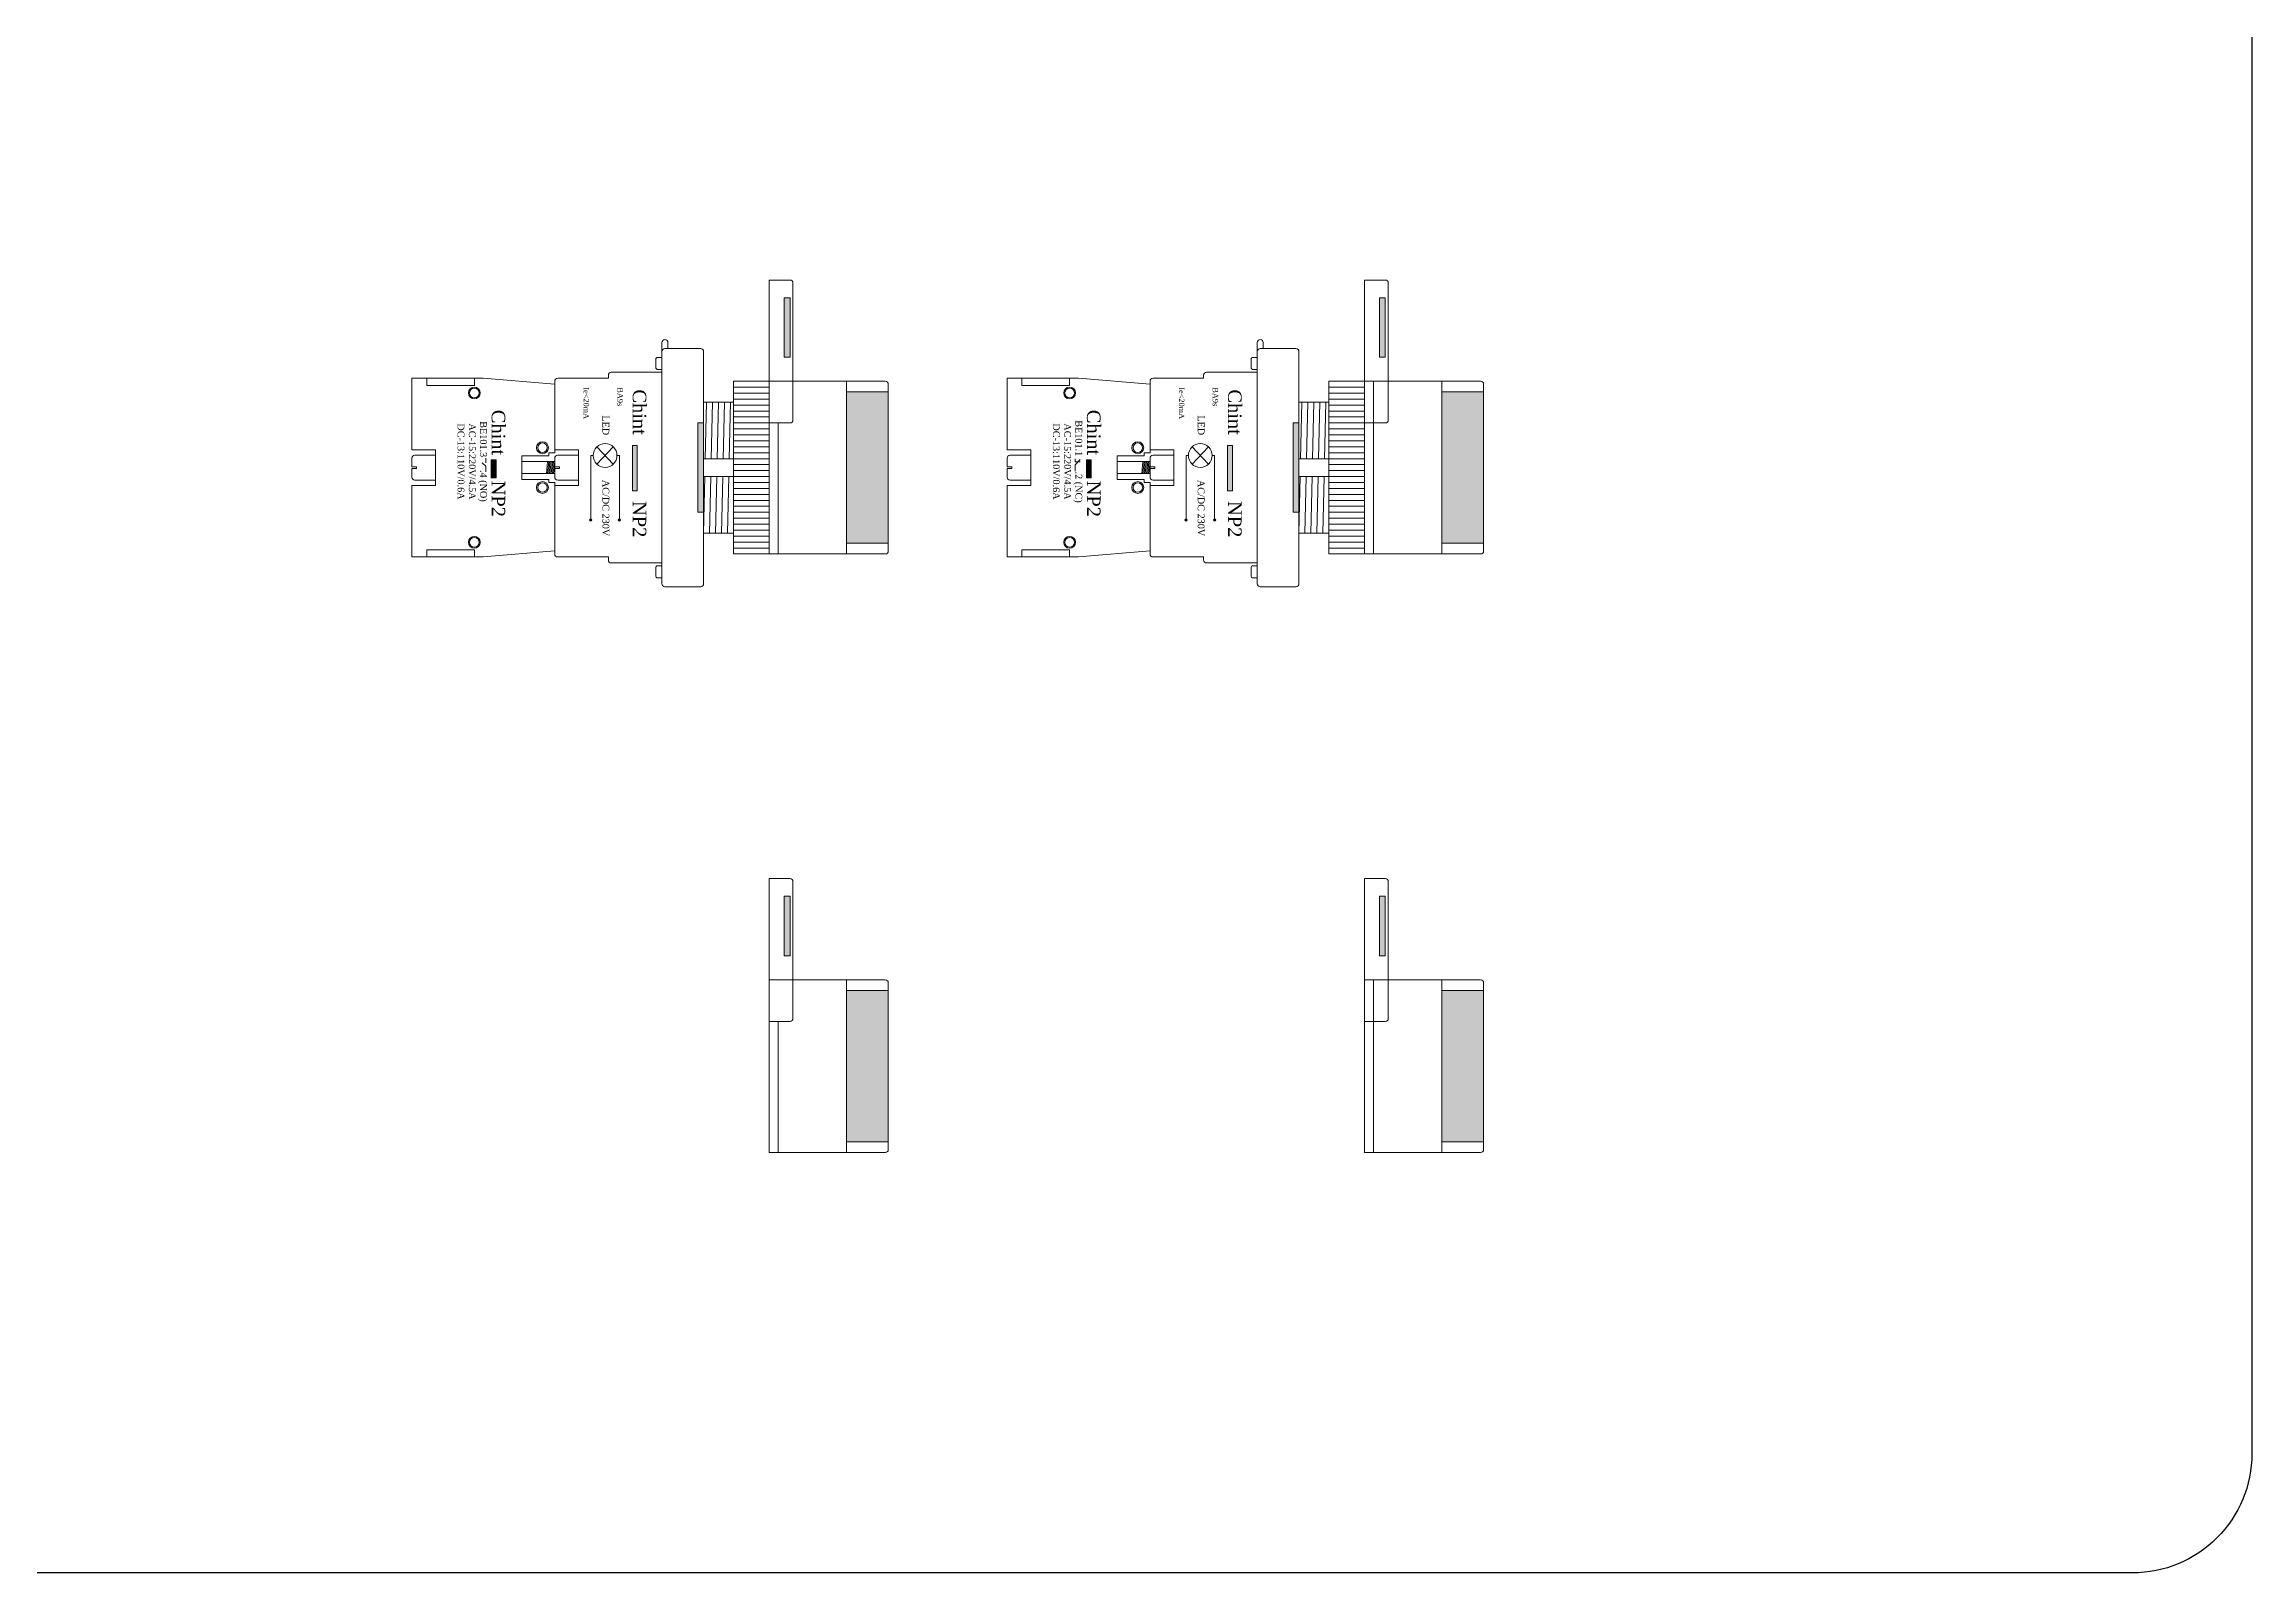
# Model space of a CAD drawing. Header units: millimetres. Extents: x 11159 to 13159, y 87995 to 88515.
# Drawn here: x 12788.6 to 13159.2, y 87994.7 to 88251.4 of the extents above; entities that cross this region are included whole.
import ezdxf

# ---------------------------------------------------------------- set-up
doc = ezdxf.new("R2010")
doc.units = ezdxf.units.MM
doc.layers.add('1-EMC-ACESS', color=4, linetype='Continuous')
doc.styles.add('arial', font='arial.ttf')

# ---------------------------------------------------------------- blocks, each defined once
blk = doc.blocks.new('NBCD')
at = {"lineweight": 9}
h = blk.add_hatch(color=7, dxfattribs=at)
h.set_gradient(color1=(168, 174, 189), color2=(174, 179, 194), one_color=1, tint=0.72, name='CYLINDER')
h.paths.add_polyline_path([(89209.93, 43562.27), (89210.93, 43562.27), (89210.93, 43572.27), (89209.93, 43572.27)])
h = blk.add_hatch(color=7, dxfattribs=at)
h.set_gradient(color1=(40, 242, 13), color2=(36, 223, 12), one_color=1, tint=0.46, name='HEMISPHERICAL')
h.paths.add_polyline_path([(89220.43, 43556.44), (89227.43, 43556.44), (89227.43, 43531.04), (89220.43, 43531.04)])
h = blk.add_hatch(color=7, dxfattribs=at)
h.set_gradient(color1=(255, 255, 255), color2=(237, 237, 237), one_color=1, tint=0.93, name='INVCYLINDER')
h.paths.add_polyline_path([(89195.43, 43536.24), (89196.43, 43536.24), (89196.43, 43551.24), (89195.43, 43551.24)])
h = blk.add_hatch(color=7, dxfattribs=at)
h.set_gradient(color1=(255, 255, 255), color2=(237, 237, 237), one_color=1, tint=0.93, name='INVCYLINDER')
h.paths.add_polyline_path([(89184.46, 43547.46), (89184.46, 43539.83), (89185.26, 43539.83), (89185.26, 43547.46)])
h = blk.add_hatch(color=7, dxfattribs=at)
h.set_gradient(color1=(255, 255, 255), color2=(237, 237, 237), one_color=1, tint=0.93, name='INVCYLINDER')
h.paths.add_polyline_path([(89160.77, 43545.03), (89160.77, 43542.03), (89161.57, 43542.03), (89161.57, 43545.03)])
h = blk.add_hatch(color=7, dxfattribs=at)
h.set_gradient(color1=(255, 255, 255), one_color=1, tint=1, name='INVCYLINDER')
edge = h.paths.add_edge_path()
edge.add_arc((89177.48, 43534.96), 0.2, 0, 360)
h = blk.add_hatch(color=7, dxfattribs=at)
h.set_gradient(color1=(255, 255, 255), one_color=1, tint=1, name='INVCYLINDER')
edge = h.paths.add_edge_path()
edge.add_arc((89182.28, 43534.96), 0.2, 0, 360)
at = {"color": 7, "lineweight": 9}
for p, q in [((89189.43, 43563.28), (89189.43, 43564.74)), ((89189.93, 43565.24), (89189.93, 43565.24)), ((89190.43, 43564.74), (89190.43, 43563.74)), ((89149.93, 43558.74), (89149.93, 43557.54)), ((89149.93, 43557.54), (89157.93, 43557.54)), ((89157.93, 43557.54), (89157.93, 43558.74)), ((89171.43, 43557.74), (89159.43, 43558.74)), ((89180.43, 43559.24), (89180.43, 43558.74)), ((89189.43, 43559.74), (89180.93, 43559.74)), ((89201.43, 43558.24), (89207.43, 43558.24)), ((89201.43, 43557.24), (89207.43, 43557.24)), ((89201.43, 43556.24), (89207.43, 43556.24)), ((89196.93, 43554.74), (89196.71, 43545.24)), ((89197.93, 43554.74), (89197.71, 43545.24)), ((89198.93, 43554.74), (89198.71, 43545.24)), ((89199.93, 43554.74), (89199.71, 43545.24)), ((89200.93, 43554.74), (89200.71, 43545.24)), ((89201.43, 43555.24), (89207.43, 43555.24)), ((89201.43, 43554.24), (89207.43, 43554.24)), ((89201.43, 43553.24), (89207.43, 43553.24)), ((89201.43, 43552.24), (89207.43, 43552.24)), ((89201.43, 43551.24), (89207.43, 43551.24)), ((89201.43, 43550.24), (89207.43, 43550.24)), ((89201.43, 43549.24), (89207.43, 43549.24)), ((89159.87, 43545.31), (89159.87, 43544.55)), ((89170.43, 43545.74), (89165.93, 43545.74)), ((89165.93, 43545.74), (89165.93, 43541.74)), ((89171.43, 43546.24), (89170.43, 43546.24)), ((89170.43, 43546.24), (89170.43, 43545.74)), ((89177.88, 43545.77), (89177.48, 43545.77)), ((89177.48, 43545.77), (89177.48, 43534.96)), ((89178.49, 43547.21), (89181.26, 43544.33)), ((89181.26, 43547.21), (89178.49, 43544.33)), ((89181.88, 43545.77), (89182.28, 43545.77)), ((89182.28, 43545.77), (89182.28, 43534.96)), ((89196.43, 43545.24), (89196.93, 43545.24)), ((89196.43, 43545.24), (89201.43, 43545.24)), ((89201.43, 43548.24), (89207.43, 43548.24)), ((89201.43, 43547.24), (89207.43, 43547.24)), ((89201.43, 43546.24), (89207.43, 43546.24)), ((89201.43, 43545.24), (89207.43, 43545.24)), ((89148.23, 43543.89), (89147.43, 43543.89)), ((89147.43, 43543.59), (89148.23, 43543.59)), ((89148.23, 43543.59), (89148.23, 43543.89)), ((89159.87, 43543.97), (89159.27, 43544.55)), ((89159.87, 43543.97), (89159.87, 43543.02)), ((89170.43, 43541.74), (89165.93, 43541.74)), ((89170.03, 43542.74), (89170.23, 43544.74)), ((89170.23, 43542.74), (89170.43, 43544.74)), ((89170.43, 43542.74), (89170.63, 43544.74)), ((89170.43, 43541.24), (89170.43, 43541.74)), ((89170.63, 43542.74), (89170.83, 43544.74)), ((89170.83, 43542.74), (89171.03, 43544.74)), ((89171.03, 43542.74), (89171.23, 43544.74)), ((89171.43, 43542.74), (89171.13, 43542.74)), ((89171.23, 43542.74), (89171.43, 43544.74)), ((89171.43, 43542.74), (89171.23, 43542.74)), ((89172.23, 43543.89), (89171.43, 43543.89)), ((89171.43, 43543.59), (89172.23, 43543.59)), ((89172.23, 43543.59), (89172.23, 43543.89)), ((89196.64, 43542.24), (89196.43, 43532.74)), ((89196.43, 43542.24), (89196.93, 43542.24)), ((89196.43, 43542.24), (89201.43, 43542.24)), ((89197.64, 43542.24), (89197.43, 43532.74)), ((89198.64, 43542.24), (89198.43, 43532.74)), ((89199.64, 43542.24), (89199.43, 43532.74)), ((89200.64, 43542.24), (89200.43, 43532.74)), ((89201.43, 43544.24), (89207.43, 43544.24)), ((89201.43, 43543.24), (89207.43, 43543.24)), ((89201.43, 43542.24), (89207.43, 43542.24)), ((89171.43, 43541.24), (89170.43, 43541.24)), ((89171.43, 43540.74), (89171.43, 43541.24)), ((89201.43, 43541.24), (89207.43, 43541.24)), ((89201.43, 43540.24), (89207.43, 43540.24)), ((89201.43, 43539.24), (89207.43, 43539.24)), ((89201.43, 43538.24), (89207.43, 43538.24)), ((89201.43, 43537.24), (89207.43, 43537.24)), ((89201.43, 43536.24), (89207.43, 43536.24)), ((89201.43, 43535.24), (89207.43, 43535.24)), ((89201.43, 43534.24), (89207.43, 43534.24)), ((89201.43, 43533.24), (89207.43, 43533.24)), ((89201.43, 43532.24), (89207.43, 43532.24)), ((89201.43, 43531.24), (89207.43, 43531.24)), ((89201.43, 43530.24), (89207.43, 43530.24)), ((89149.93, 43528.74), (89149.93, 43529.94)), ((89149.93, 43529.94), (89157.93, 43529.94)), ((89157.93, 43529.94), (89157.93, 43528.74)), ((89171.43, 43529.74), (89159.43, 43528.74)), ((89180.43, 43528.24), (89180.43, 43528.74)), ((89189.43, 43527.74), (89180.93, 43527.74)), ((89201.43, 43529.24), (89207.43, 43529.24))]:
    blk.add_line(p, q, dxfattribs=at)
for points in [[(89207.43, 43551.24), (89210.93, 43551.24, 0.414214), (89211.43, 43551.74), (89211.43, 43574.74, 0.414214), (89210.93, 43575.24), (89207.43, 43575.24)], [(89189.93, 43523.74), (89195.93, 43523.74, 0.414214), (89196.43, 43524.24), (89196.43, 43563.24, 0.414214), (89195.93, 43563.74), (89189.93, 43563.74, 0.414214), (89189.43, 43563.24), (89189.43, 43524.24, 0.414214)], [(89188.63, 43560.24), (89189.43, 43560.24), (89189.43, 43562.24), (89188.63, 43562.24, 0.414214), (89188.43, 43562.04), (89188.43, 43560.44, 0.414214)], [(89220.43, 43558.24), (89226.93, 43558.24, -0.414214), (89227.43, 43557.74), (89227.43, 43529.74, -0.414214), (89226.93, 43529.24), (89220.43, 43529.24)], [(89188.63, 43527.24), (89189.43, 43527.24), (89189.43, 43525.24), (89188.63, 43525.24, -0.414214), (89188.43, 43525.44), (89188.43, 43527.04, -0.414214)]]:
    blk.add_lwpolyline(points, format="xyb", close=True, dxfattribs=at)
for points in [[(89209.93, 43562.27), (89210.93, 43562.27), (89210.93, 43572.27), (89209.93, 43572.27)], [(89201.43, 43529.24), (89207.43, 43529.24), (89207.43, 43558.24), (89201.43, 43558.24)], [(89220.43, 43556.44), (89227.43, 43556.44), (89227.43, 43531.04), (89220.43, 43531.04)], [(89196.43, 43532.74), (89201.43, 43532.74), (89201.43, 43554.74), (89196.43, 43554.74)], [(89195.43, 43536.24), (89196.43, 43536.24), (89196.43, 43551.24), (89195.43, 43551.24)], [(89184.46, 43547.46), (89184.46, 43539.83), (89185.26, 43539.83), (89185.26, 43547.46)], [(89160.77, 43545.03), (89160.77, 43542.03), (89161.57, 43542.03), (89161.57, 43545.03)], [(89165.93, 43542.74), (89171.43, 43542.74), (89171.43, 43544.74), (89165.93, 43544.74)]]:
    blk.add_lwpolyline(points, close=True, dxfattribs=at)
for points in [[(89159.43, 43558.74), (89147.43, 43558.74), (89147.43, 43546.74)], [(89171.43, 43546.24), (89171.43, 43557.74)], [(89189.43, 43527.74), (89189.43, 43559.74), (89180.93, 43559.74)], [(89208.93, 43551.24), (89208.93, 43529.24), (89207.43, 43529.24), (89207.43, 43558.24), (89208.93, 43558.24), (89208.93, 43558.24)], [(89208.93, 43551.24), (89208.93, 43529.24), (89220.43, 43529.24), (89220.43, 43558.24), (89208.93, 43558.24), (89208.93, 43558.24)], [(89147.43, 43540.74), (89151.43, 43540.74), (89151.43, 43546.74), (89147.43, 43546.74)], [(89147.43, 43545.31), (89147.43, 43543.89)], [(89147.43, 43545.31), (89147.43, 43543.89)], [(89171.43, 43540.74), (89175.43, 43540.74), (89175.43, 43546.74), (89171.43, 43546.74)], [(89171.43, 43545.31), (89171.43, 43543.89)], [(89171.43, 43542.16), (89171.43, 43545.31)], [(89147.43, 43543.59), (89147.43, 43542.16)], [(89147.43, 43543.59), (89147.43, 43542.16)], [(89171.43, 43543.59), (89171.43, 43542.16)], [(89147.43, 43540.74), (89147.43, 43528.74), (89159.43, 43528.74)], [(89171.43, 43529.74), (89171.43, 43541.24)]]:
    blk.add_lwpolyline(points, dxfattribs=at)
for points in [[(89180.43, 43558.74), (89171.93, 43558.74, 0.414214), (89171.43, 43558.24), (89171.43, 43546.74)], [(89147.43, 43543.59), (89147.43, 43542.16, 0.414214), (89147.93, 43541.66), (89151.43, 43541.66), (89151.43, 43545.81), (89147.93, 43545.81, 0.414214), (89147.43, 43545.31), (89147.43, 43543.89)], [(89171.43, 43543.59), (89171.43, 43542.16, 0.414214), (89171.93, 43541.66), (89175.43, 43541.66), (89175.43, 43545.81), (89171.93, 43545.81, 0.414214), (89171.43, 43545.31), (89171.43, 43543.89)], [(89171.43, 43540.74), (89171.43, 43529.24, 0.414214), (89171.93, 43528.74), (89180.43, 43528.74)]]:
    blk.add_lwpolyline(points, format="xyb", dxfattribs=at)
for centre, radius in [((89157.93, 43556.27), 1), ((89157.93, 43556.27), 0.8), ((89169.37, 43547.08), 1), ((89169.37, 43547.08), 0.8), ((89179.88, 43545.77), 2), ((89169.37, 43540.4), 1), ((89169.37, 43540.4), 0.8), ((89177.48, 43534.96), 0.2), ((89182.28, 43534.96), 0.2), ((89157.93, 43531.2), 1), ((89157.93, 43531.2), 0.8)]:
    blk.add_circle(centre, radius, dxfattribs=at)
for centre, start, end in [((89189.93, 43564.74), 90, 180), ((89189.93, 43564.74), 0, 90), ((89180.93, 43559.24), 90, 180), ((89180.93, 43528.24), 180, 270)]:
    blk.add_arc(centre, 0.5, start, end, dxfattribs=at)
at = {"layer": '1-EMC-ACESS', "color": 1, "linetype": 'ByBlock', "lineweight": 9, "attachment_point": 2, "rotation": 270, "style": 'arial'}
for s, insert, char_height, width in [('{\\fTimes New Roman|b0|i0|c0|p18;\\C7;Ie<20mA}', (89177.19, 43554.56), 0.9072, 13.8947), ('{\\fTimes New Roman|b0|i0|c0|p18;\\C7;BA9s}', (89182.86, 43555.63), 0.9072, 13.8947), ('{\\fTimes New Roman|b0|i0|c0|p18;\\C7;Chint             NP2}', (89186.8, 43544.45), 2.268, 34.7367), ('{\\fTimes New Roman|b0|i0|c0|p18;\\C7;Chint     NP2}', (89163.11, 43544.45), 2.268, 34.7367), ('{\\fTimes New Roman|b0|i0|c0|p18;\\C7;BE101.3     .4 (NO)\\PAC-15:220V/4.5A\\PDC-13:110V/0.6A}', (89160.04, 43544.77), 1.134, 17.3683), ('{\\fTimes New Roman|b0|i0|c0|p18;\\C7;LED}', (89180.58, 43550.85), 1.134, 17.3683), ('{\\fTimes New Roman|b0|i0|c0|p18;\\C7;AC/DC 230V}', (89180.58, 43536.95), 1.134, 17.3683)]:
    blk.add_mtext(s, dxfattribs=dict(at, insert=insert, char_height=char_height, width=width))
blk = doc.blocks.new('NBDD')
at = {"lineweight": 9}
h = blk.add_hatch(color=7, dxfattribs=at)
h.set_gradient(color1=(168, 174, 189), color2=(174, 179, 194), one_color=1, tint=0.72, name='CYLINDER')
h.paths.add_polyline_path([(89309.88, 43562.27), (89310.88, 43562.27), (89310.88, 43572.27), (89309.88, 43572.27)])
h = blk.add_hatch(color=7, dxfattribs=at)
h.set_gradient(color1=(244, 35, 16), color2=(245, 62, 46), one_color=1, tint=0.57, name='INVCYLINDER')
h.paths.add_polyline_path([(89320.38, 43556.44), (89327.38, 43556.44), (89327.38, 43531.04), (89320.38, 43531.04)])
h = blk.add_hatch(color=7, dxfattribs=at)
h.set_gradient(color1=(255, 255, 255), color2=(237, 237, 237), one_color=1, tint=0.93, name='INVCYLINDER')
h.paths.add_polyline_path([(89295.38, 43536.24), (89296.38, 43536.24), (89296.38, 43551.24), (89295.38, 43551.24)])
h = blk.add_hatch(color=7, dxfattribs=at)
h.set_gradient(color1=(255, 255, 255), color2=(237, 237, 237), one_color=1, tint=0.93, name='INVCYLINDER')
h.paths.add_polyline_path([(89284.41, 43547.46), (89284.41, 43539.83), (89285.21, 43539.83), (89285.21, 43547.46)])
h = blk.add_hatch(color=7, dxfattribs=at)
h.set_gradient(color1=(255, 255, 255), color2=(237, 237, 237), one_color=1, tint=0.93, name='INVCYLINDER')
h.paths.add_polyline_path([(89260.72, 43545.03), (89260.72, 43542.03), (89261.52, 43542.03), (89261.52, 43545.03)])
h = blk.add_hatch(color=7, dxfattribs=at)
h.set_gradient(color1=(255, 255, 255), one_color=1, tint=1, name='INVCYLINDER')
edge = h.paths.add_edge_path()
edge.add_arc((89277.42, 43534.96), 0.2, 0, 360)
h = blk.add_hatch(color=7, dxfattribs=at)
h.set_gradient(color1=(255, 255, 255), one_color=1, tint=1, name='INVCYLINDER')
edge = h.paths.add_edge_path()
edge.add_arc((89282.22, 43534.96), 0.2, 0, 360)
at = {"color": 7, "lineweight": 9}
for p, q in [((89310.88, 43575.24), (89307.38, 43575.24)), ((89307.38, 43575.24), (89307.38, 43551.24)), ((89311.38, 43551.74), (89311.38, 43574.74)), ((89289.38, 43563.28), (89289.38, 43564.74)), ((89289.88, 43565.24), (89289.88, 43565.24)), ((89290.38, 43564.74), (89290.38, 43563.74)), ((89249.88, 43558.74), (89249.88, 43557.54)), ((89249.88, 43557.54), (89257.88, 43557.54)), ((89257.88, 43557.54), (89257.88, 43558.74)), ((89271.38, 43557.74), (89259.38, 43558.74)), ((89280.38, 43559.24), (89280.38, 43558.74)), ((89289.38, 43559.74), (89280.88, 43559.74)), ((89301.38, 43558.24), (89307.38, 43558.24)), ((89301.38, 43557.24), (89307.38, 43557.24)), ((89301.38, 43556.24), (89307.38, 43556.24)), ((89296.88, 43554.74), (89296.66, 43545.24)), ((89297.88, 43554.74), (89297.66, 43545.24)), ((89298.88, 43554.74), (89298.66, 43545.24)), ((89299.88, 43554.74), (89299.66, 43545.24)), ((89300.88, 43554.74), (89300.66, 43545.24)), ((89301.38, 43555.24), (89307.38, 43555.24)), ((89301.38, 43554.24), (89307.38, 43554.24)), ((89301.38, 43553.24), (89307.38, 43553.24)), ((89301.38, 43552.24), (89307.38, 43552.24)), ((89301.38, 43551.24), (89307.38, 43551.24)), ((89301.38, 43550.24), (89307.38, 43550.24)), ((89301.38, 43549.24), (89307.38, 43549.24)), ((89307.38, 43551.24), (89310.88, 43551.24)), ((89258.82, 43545.2), (89258.82, 43544.7)), ((89258.82, 43544.18), (89259.62, 43545.1)), ((89270.38, 43545.74), (89265.88, 43545.74)), ((89265.88, 43545.74), (89265.88, 43541.74)), ((89271.38, 43546.24), (89270.38, 43546.24)), ((89270.38, 43546.24), (89270.38, 43545.74)), ((89277.82, 43545.77), (89277.42, 43545.77)), ((89277.42, 43545.77), (89277.42, 43534.96)), ((89278.44, 43547.21), (89281.21, 43544.33)), ((89281.21, 43547.21), (89278.44, 43544.33)), ((89281.82, 43545.77), (89282.22, 43545.77)), ((89282.22, 43545.77), (89282.22, 43534.96)), ((89296.38, 43545.24), (89296.88, 43545.24)), ((89296.38, 43545.24), (89301.38, 43545.24)), ((89301.38, 43548.24), (89307.38, 43548.24)), ((89301.38, 43547.24), (89307.38, 43547.24)), ((89301.38, 43546.24), (89307.38, 43546.24)), ((89301.38, 43545.24), (89307.38, 43545.24)), ((89248.18, 43543.89), (89247.38, 43543.89)), ((89247.38, 43543.59), (89248.18, 43543.59)), ((89248.18, 43543.59), (89248.18, 43543.89)), ((89258.82, 43544.7), (89259.62, 43544.7)), ((89258.82, 43544.18), (89258.82, 43543.17)), ((89270.38, 43541.74), (89265.88, 43541.74)), ((89269.98, 43542.74), (89270.18, 43544.74)), ((89270.18, 43542.74), (89270.38, 43544.74)), ((89270.38, 43542.74), (89270.58, 43544.74)), ((89270.38, 43541.24), (89270.38, 43541.74)), ((89270.58, 43542.74), (89270.78, 43544.74)), ((89270.78, 43542.74), (89270.98, 43544.74)), ((89270.98, 43542.74), (89271.18, 43544.74)), ((89271.38, 43542.74), (89271.08, 43542.74)), ((89271.18, 43542.74), (89271.38, 43544.74)), ((89271.38, 43542.74), (89271.18, 43542.74)), ((89272.18, 43543.89), (89271.38, 43543.89)), ((89271.38, 43543.59), (89272.18, 43543.59)), ((89272.18, 43543.59), (89272.18, 43543.89)), ((89296.59, 43542.24), (89296.38, 43532.74)), ((89296.38, 43542.24), (89296.88, 43542.24)), ((89296.38, 43542.24), (89301.38, 43542.24)), ((89297.59, 43542.24), (89297.38, 43532.74)), ((89298.59, 43542.24), (89298.38, 43532.74)), ((89299.59, 43542.24), (89299.38, 43532.74)), ((89300.59, 43542.24), (89300.38, 43532.74)), ((89301.38, 43544.24), (89307.38, 43544.24)), ((89301.38, 43543.24), (89307.38, 43543.24)), ((89301.38, 43542.24), (89307.38, 43542.24)), ((89271.38, 43541.24), (89270.38, 43541.24)), ((89271.38, 43540.74), (89271.38, 43541.24)), ((89301.38, 43541.24), (89307.38, 43541.24)), ((89301.38, 43540.24), (89307.38, 43540.24)), ((89301.38, 43539.24), (89307.38, 43539.24)), ((89301.38, 43538.24), (89307.38, 43538.24)), ((89301.38, 43537.24), (89307.38, 43537.24)), ((89301.38, 43536.24), (89307.38, 43536.24)), ((89301.38, 43535.24), (89307.38, 43535.24)), ((89301.38, 43534.24), (89307.38, 43534.24)), ((89301.38, 43533.24), (89307.38, 43533.24)), ((89301.38, 43532.24), (89307.38, 43532.24)), ((89301.38, 43531.24), (89307.38, 43531.24)), ((89301.38, 43530.24), (89307.38, 43530.24)), ((89249.88, 43528.74), (89249.88, 43529.94)), ((89249.88, 43529.94), (89257.88, 43529.94)), ((89257.88, 43529.94), (89257.88, 43528.74)), ((89271.38, 43529.74), (89259.38, 43528.74)), ((89280.38, 43528.24), (89280.38, 43528.74)), ((89289.38, 43527.74), (89280.88, 43527.74)), ((89301.38, 43529.24), (89307.38, 43529.24))]:
    blk.add_line(p, q, dxfattribs=at)
for points in [[(89309.88, 43562.27), (89310.88, 43562.27), (89310.88, 43572.27), (89309.88, 43572.27)], [(89301.38, 43529.24), (89307.38, 43529.24), (89307.38, 43558.24), (89301.38, 43558.24)], [(89307.38, 43558.24), (89308.88, 43558.24), (89308.88, 43529.24), (89307.38, 43529.24)], [(89308.88, 43529.24), (89320.38, 43529.24), (89320.38, 43558.24), (89308.88, 43558.24)], [(89320.38, 43556.44), (89327.38, 43556.44), (89327.38, 43531.04), (89320.38, 43531.04)], [(89296.38, 43532.74), (89301.38, 43532.74), (89301.38, 43554.74), (89296.38, 43554.74)], [(89295.38, 43536.24), (89296.38, 43536.24), (89296.38, 43551.24), (89295.38, 43551.24)], [(89284.41, 43547.46), (89284.41, 43539.83), (89285.21, 43539.83), (89285.21, 43547.46)], [(89260.72, 43545.03), (89260.72, 43542.03), (89261.52, 43542.03), (89261.52, 43545.03)], [(89265.88, 43542.74), (89271.38, 43542.74), (89271.38, 43544.74), (89265.88, 43544.74)]]:
    blk.add_lwpolyline(points, close=True, dxfattribs=at)
for points in [[(89289.88, 43523.74), (89295.88, 43523.74, 0.414214), (89296.38, 43524.24), (89296.38, 43563.24, 0.414214), (89295.88, 43563.74), (89289.88, 43563.74, 0.414214), (89289.38, 43563.24), (89289.38, 43524.24, 0.414214)], [(89288.58, 43560.24), (89289.38, 43560.24), (89289.38, 43562.24), (89288.58, 43562.24, 0.414214), (89288.38, 43562.04), (89288.38, 43560.44, 0.414214)], [(89320.38, 43558.24), (89326.88, 43558.24, -0.414214), (89327.38, 43557.74), (89327.38, 43529.74, -0.414214), (89326.88, 43529.24), (89320.38, 43529.24)], [(89288.58, 43527.24), (89289.38, 43527.24), (89289.38, 43525.24), (89288.58, 43525.24, -0.414214), (89288.38, 43525.44), (89288.38, 43527.04, -0.414214)]]:
    blk.add_lwpolyline(points, format="xyb", close=True, dxfattribs=at)
for points in [[(89259.38, 43558.74), (89247.38, 43558.74), (89247.38, 43546.74)], [(89271.38, 43546.24), (89271.38, 43557.74)], [(89289.38, 43527.74), (89289.38, 43559.74), (89280.88, 43559.74)], [(89247.38, 43540.74), (89251.38, 43540.74), (89251.38, 43546.74), (89247.38, 43546.74)], [(89247.38, 43545.31), (89247.38, 43543.89)], [(89247.38, 43545.31), (89247.38, 43543.89)], [(89271.38, 43540.74), (89275.38, 43540.74), (89275.38, 43546.74), (89271.38, 43546.74)], [(89271.38, 43545.31), (89271.38, 43543.89)], [(89271.38, 43542.16), (89271.38, 43545.31)], [(89247.38, 43543.59), (89247.38, 43542.16)], [(89247.38, 43543.59), (89247.38, 43542.16)], [(89271.38, 43543.59), (89271.38, 43542.16)], [(89247.38, 43540.74), (89247.38, 43528.74), (89259.38, 43528.74)], [(89271.38, 43529.74), (89271.38, 43541.24)]]:
    blk.add_lwpolyline(points, dxfattribs=at)
for points in [[(89280.38, 43558.74), (89271.88, 43558.74, 0.414214), (89271.38, 43558.24), (89271.38, 43546.74)], [(89247.38, 43543.59), (89247.38, 43542.16, 0.414214), (89247.88, 43541.66), (89251.38, 43541.66), (89251.38, 43545.81), (89247.88, 43545.81, 0.414214), (89247.38, 43545.31), (89247.38, 43543.89)], [(89271.38, 43543.59), (89271.38, 43542.16, 0.414214), (89271.88, 43541.66), (89275.38, 43541.66), (89275.38, 43545.81), (89271.88, 43545.81, 0.414214), (89271.38, 43545.31), (89271.38, 43543.89)], [(89271.38, 43540.74), (89271.38, 43529.24, 0.414214), (89271.88, 43528.74), (89280.38, 43528.74)]]:
    blk.add_lwpolyline(points, format="xyb", dxfattribs=at)
for centre, radius in [((89257.88, 43556.27), 1), ((89257.88, 43556.27), 0.8), ((89269.32, 43547.08), 1), ((89269.32, 43547.08), 0.8), ((89279.82, 43545.77), 2), ((89269.32, 43540.4), 1), ((89269.32, 43540.4), 0.8), ((89277.42, 43534.96), 0.2), ((89282.22, 43534.96), 0.2), ((89257.88, 43531.2), 1), ((89257.88, 43531.2), 0.8)]:
    blk.add_circle(centre, radius, dxfattribs=at)
for centre, start, end in [((89310.88, 43574.74), 0, 90), ((89289.88, 43564.74), 90, 180), ((89289.88, 43564.74), 0, 90), ((89280.88, 43559.24), 90, 180), ((89310.88, 43551.74), 270, 0), ((89280.88, 43528.24), 180, 270)]:
    blk.add_arc(centre, 0.5, start, end, dxfattribs=at)
at = {"layer": '1-EMC-ACESS', "color": 1, "linetype": 'ByBlock', "lineweight": 9, "attachment_point": 2, "rotation": 270, "style": 'arial'}
for s, insert, char_height, width in [('{\\fTimes New Roman|b0|i0|c0|p18;\\C7;Ie<20mA}', (89277.14, 43554.56), 0.9072, 13.8947), ('{\\fTimes New Roman|b0|i0|c0|p18;\\C7;BA9s}', (89282.81, 43555.63), 0.9072, 13.8947), ('{\\fTimes New Roman|b0|i0|c0|p18;\\C7;Chint             NP2}', (89286.75, 43544.45), 2.268, 34.7367), ('{\\fTimes New Roman|b0|i0|c0|p18;\\C7;Chint     NP2}', (89263.06, 43544.45), 2.268, 34.7367), ('{\\fTimes New Roman|b0|i0|c0|p18;\\C7;BE101.1      .2 (NC)\\PAC-15:220V/4.5A\\PDC-13:110V/0.6A}', (89259.99, 43544.77), 1.134, 17.3683), ('{\\fTimes New Roman|b0|i0|c0|p18;\\C7;LED}', (89280.53, 43550.85), 1.134, 17.3683), ('{\\fTimes New Roman|b0|i0|c0|p18;\\C7;AC/DC 230V}', (89280.53, 43536.95), 1.134, 17.3683)]:
    blk.add_mtext(s, dxfattribs=dict(at, insert=insert, char_height=char_height, width=width))
blk = doc.blocks.new('MDC')
at = {"lineweight": 9}
h = blk.add_hatch(color=7, dxfattribs=at)
h.set_gradient(color1=(168, 174, 189), color2=(174, 179, 194), one_color=1, tint=0.72, name='CYLINDER')
h.paths.add_polyline_path([(89209.93, 43461.78), (89210.93, 43461.78), (89210.93, 43471.78), (89209.93, 43471.78)])
h = blk.add_hatch(color=7, dxfattribs=at)
h.set_gradient(color1=(40, 242, 13), color2=(36, 223, 12), one_color=1, tint=0.46, name='HEMISPHERICAL')
h.paths.add_polyline_path([(89220.43, 43455.94), (89227.43, 43455.94), (89227.43, 43430.54), (89220.43, 43430.54)])
at = {"color": 7, "lineweight": 9}
for points in [[(89207.43, 43450.74), (89210.93, 43450.74, 0.414214), (89211.43, 43451.24), (89211.43, 43474.24, 0.414214), (89210.93, 43474.74), (89207.43, 43474.74)], [(89220.43, 43457.74), (89226.93, 43457.74, -0.414214), (89227.43, 43457.24), (89227.43, 43429.24, -0.414214), (89226.93, 43428.74), (89220.43, 43428.74)]]:
    blk.add_lwpolyline(points, format="xyb", close=True, dxfattribs=at)
for points in [[(89209.93, 43461.78), (89210.93, 43461.78), (89210.93, 43471.78), (89209.93, 43471.78)], [(89220.43, 43455.94), (89227.43, 43455.94), (89227.43, 43430.54), (89220.43, 43430.54)]]:
    blk.add_lwpolyline(points, close=True, dxfattribs=at)
for points in [[(89208.93, 43450.74), (89208.93, 43428.74), (89207.43, 43428.74), (89207.43, 43457.74), (89208.93, 43457.74), (89208.93, 43457.74)], [(89208.93, 43450.74), (89208.93, 43428.74), (89220.43, 43428.74), (89220.43, 43457.74), (89208.93, 43457.74), (89208.93, 43457.74)]]:
    blk.add_lwpolyline(points, dxfattribs=at)
blk = doc.blocks.new('MDD')
at = {"lineweight": 9}
h = blk.add_hatch(color=7, dxfattribs=at)
h.set_gradient(color1=(168, 174, 189), color2=(174, 179, 194), one_color=1, tint=0.72, name='CYLINDER')
h.paths.add_polyline_path([(89309.88, 43461.78), (89310.88, 43461.78), (89310.88, 43471.78), (89309.88, 43471.78)])
h = blk.add_hatch(color=7, dxfattribs=at)
h.set_gradient(color1=(244, 35, 16), color2=(245, 62, 46), one_color=1, tint=0.57, name='INVCYLINDER')
h.paths.add_polyline_path([(89320.38, 43455.94), (89327.38, 43455.94), (89327.38, 43430.54), (89320.38, 43430.54)])
at = {"color": 7, "lineweight": 9}
for p, q in [((89310.88, 43474.74), (89307.38, 43474.74)), ((89307.38, 43474.74), (89307.38, 43450.74)), ((89311.38, 43451.24), (89311.38, 43474.24)), ((89307.38, 43450.74), (89310.88, 43450.74))]:
    blk.add_line(p, q, dxfattribs=at)
for points in [[(89309.88, 43461.78), (89310.88, 43461.78), (89310.88, 43471.78), (89309.88, 43471.78)], [(89307.38, 43457.74), (89308.88, 43457.74), (89308.88, 43428.74), (89307.38, 43428.74)], [(89308.88, 43428.74), (89320.38, 43428.74), (89320.38, 43457.74), (89308.88, 43457.74)], [(89320.38, 43455.94), (89327.38, 43455.94), (89327.38, 43430.54), (89320.38, 43430.54)]]:
    blk.add_lwpolyline(points, close=True, dxfattribs=at)
blk.add_lwpolyline([(89320.38, 43457.74), (89326.88, 43457.74, -0.414214), (89327.38, 43457.24), (89327.38, 43429.24, -0.414214), (89326.88, 43428.74), (89320.38, 43428.74)], format="xyb", close=True, dxfattribs=at)
for centre, start, end in [((89310.88, 43474.24), 0, 90), ((89310.88, 43451.24), 270, 0)]:
    blk.add_arc(centre, 0.5, start, end, dxfattribs=at)

msp = doc.modelspace()

# ---------------------------------------------------------------- linework, layer by layer
at = {"color": 41}
msp.add_lwpolyline([(11802.1, 88514.74), (13139.21, 88514.74, -0.414214), (13159.21, 88494.74), (13159.21, 88014.74, -0.414214), (13139.21, 87994.74), (11802.1, 87994.74, -0.414214), (11782.1, 88014.74), (11782.1, 88494.74, -0.414214)], format="xyb", close=True, dxfattribs=at)

# ---------------------------------------------------------------- block references
at = {"color": 7, "lineweight": 9}
for name in ['NBCD', 'NBDD', 'MDC', 'MDD']:
    msp.add_blockref(name, (-76297.15, 44636.57), dxfattribs=at)

doc.saveas('drawing.dxf')
